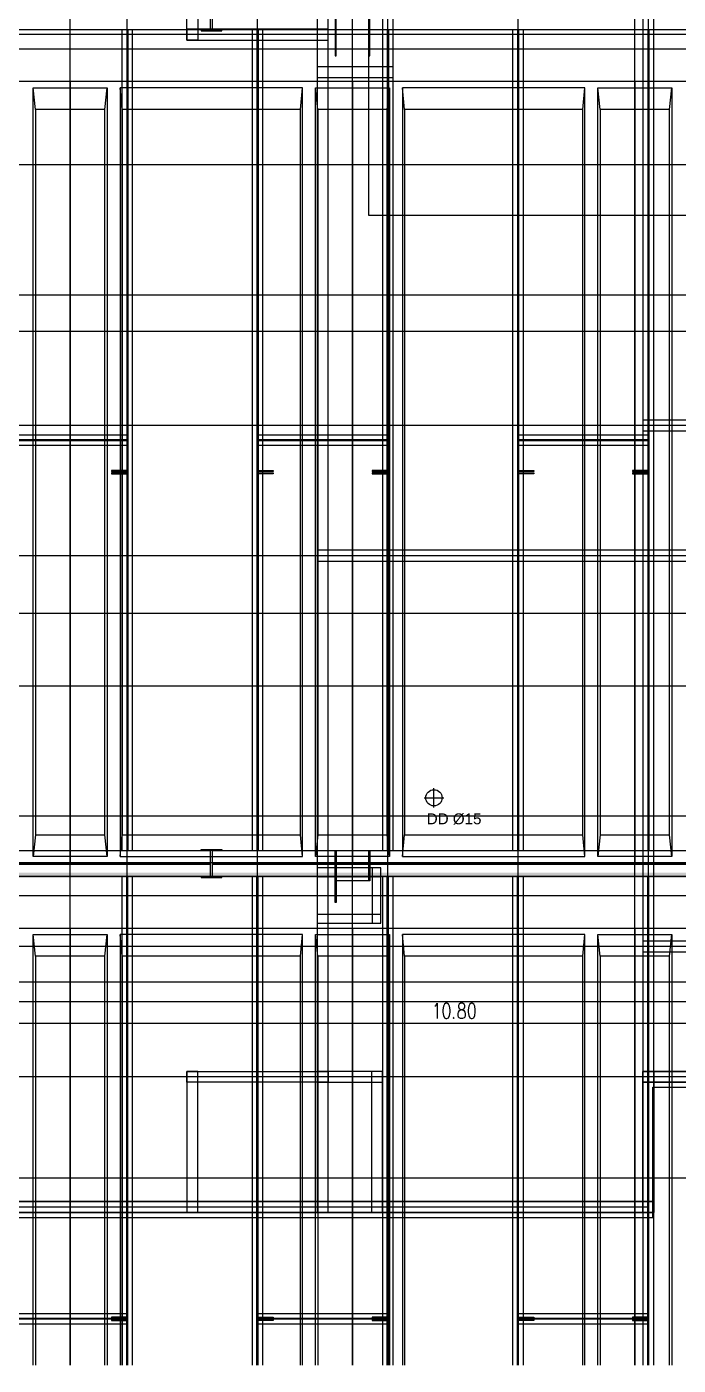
# Model space of a CAD drawing. Header units: inches. Extents: x 0 to 54693, y 0 to 31146.
# Drawn here: x 839.8 to 959.8, y 48 to 294.6 of the extents above; entities that cross this region are included whole.
import ezdxf
from ezdxf.lldxf.tags import DXFTag

# ---------------------------------------------------------------- set-up
doc = ezdxf.new("R2010")
doc.units = ezdxf.units.IN
doc.header["$MEASUREMENT"] = 0
doc.layers.add('Added', color=3, linetype='Continuous')
doc.styles.get("Standard").update_dxf_attribs({"font": 'arial.ttf'})
tags = doc.linetypes.add('1070_00_1200$0$SL3', pattern=[0.2, 0.1, -0.1]).pattern_tags.tags
tags[6:7] = [DXFTag(74, 4), DXFTag(75, 0), DXFTag(340, '0'), DXFTag(46, 1.0), DXFTag(50, 0.0), DXFTag(44, 0.0), DXFTag(45, 0.0)]
tags[4:5] = [DXFTag(74, 4), DXFTag(75, 0), DXFTag(340, '0'), DXFTag(46, 1.0), DXFTag(50, 0.0), DXFTag(44, 0.0), DXFTag(45, 0.0)]
tags = doc.linetypes.add('1070_00_1200$0$SP2', pattern=[0.9, 0.4, -0.2, 0.1, -0.2]).pattern_tags.tags
tags[10:11] = [DXFTag(74, 4), DXFTag(75, 0), DXFTag(340, '0'), DXFTag(46, 1.0), DXFTag(50, 0.0), DXFTag(44, 0.0), DXFTag(45, 0.0)]
tags[8:9] = [DXFTag(74, 4), DXFTag(75, 0), DXFTag(340, '0'), DXFTag(46, 1.0), DXFTag(50, 0.0), DXFTag(44, 0.0), DXFTag(45, 0.0)]
tags[6:7] = [DXFTag(74, 4), DXFTag(75, 0), DXFTag(340, '0'), DXFTag(46, 1.0), DXFTag(50, 0.0), DXFTag(44, 0.0), DXFTag(45, 0.0)]
tags[4:5] = [DXFTag(74, 4), DXFTag(75, 0), DXFTag(340, '0'), DXFTag(46, 1.0), DXFTag(50, 0.0), DXFTag(44, 0.0), DXFTag(45, 0.0)]
tags = doc.linetypes.add('1070_00_1200_Trägerrostdwg$0$SP2', pattern=[0.9, 0.4, -0.2, 0.1, -0.2]).pattern_tags.tags
tags[10:11] = [DXFTag(74, 4), DXFTag(75, 0), DXFTag(340, '0'), DXFTag(46, 1.0), DXFTag(50, 0.0), DXFTag(44, 0.0), DXFTag(45, 0.0)]
tags[8:9] = [DXFTag(74, 4), DXFTag(75, 0), DXFTag(340, '0'), DXFTag(46, 1.0), DXFTag(50, 0.0), DXFTag(44, 0.0), DXFTag(45, 0.0)]
tags[6:7] = [DXFTag(74, 4), DXFTag(75, 0), DXFTag(340, '0'), DXFTag(46, 1.0), DXFTag(50, 0.0), DXFTag(44, 0.0), DXFTag(45, 0.0)]
tags[4:5] = [DXFTag(74, 4), DXFTag(75, 0), DXFTag(340, '0'), DXFTag(46, 1.0), DXFTag(50, 0.0), DXFTag(44, 0.0), DXFTag(45, 0.0)]
tags = doc.linetypes.add('fein_strichliert-A04HDE1766', pattern=[4, 1, -2, 1]).pattern_tags.tags
tags[8:9] = [DXFTag(74, 4), DXFTag(75, 0), DXFTag(340, '0'), DXFTag(46, 0.0), DXFTag(50, 0.0), DXFTag(44, 0.0), DXFTag(45, 0.0)]
tags[6:7] = [DXFTag(74, 4), DXFTag(75, 0), DXFTag(340, '0'), DXFTag(46, 0.0), DXFTag(50, 0.0), DXFTag(44, 0.0), DXFTag(45, 0.0)]
tags[4:5] = [DXFTag(74, 4), DXFTag(75, 0), DXFTag(340, '0'), DXFTag(46, 0.0), DXFTag(50, 0.0), DXFTag(44, 0.0), DXFTag(45, 0.0)]

msp = doc.modelspace()

# ---------------------------------------------------------------- linework, layer by layer
at = {"layer": 'Added', "linetype": '1070_00_1200$0$SP2', "lineweight": -2, "ltscale": 0.18}
for p, q in [((847.84, 47.97), (847.84, 622.06)), ((899.84, 47.97), (899.84, 622.06)), ((951.84, 47.97), (951.84, 622.06)), ((858.34, 77.1), (858.34, 569.1)), ((882.34, 77.1), (882.34, 569.1)), ((906.34, 77.1), (906.34, 569.1)), ((930.34, 77.1), (930.34, 569.1)), ((954.34, 77.1), (954.34, 569.1)), ((1026.34, 293.1), (234.34, 293.1)), ((171.58, 290.5), (1094.14, 290.5)), ((171.58, 284.5), (1057.14, 284.5)), ((847.84, 284.5), (847.84, 140.5)), ((899.84, 284.5), (899.84, 140.5)), ((951.84, 284.5), (951.84, 140.5)), ((841.04, 141.7), (841.04, 283.3)), ((841.04, 283.3), (854.64, 283.3)), ((841.44, 279.3), (841.04, 283.3)), ((854.24, 279.3), (854.64, 283.3)), ((854.64, 283.3), (854.64, 141.7)), ((857.04, 283.3), (857.04, 141.7)), ((890.64, 283.3), (857.04, 283.3)), ((857.44, 279.3), (857.04, 283.3)), ((890.24, 279.3), (890.64, 283.3)), ((890.64, 141.7), (890.64, 283.3)), ((893.04, 141.7), (893.04, 283.3)), ((893.04, 283.3), (906.64, 283.3)), ((893.44, 279.3), (893.04, 283.3)), ((906.24, 279.3), (906.64, 283.3)), ((906.64, 283.3), (906.64, 141.7)), ((909.04, 283.3), (909.04, 141.7)), ((942.64, 283.3), (909.04, 283.3)), ((909.44, 279.3), (909.04, 283.3)), ((942.24, 279.3), (942.64, 283.3)), ((942.64, 141.7), (942.64, 283.3)), ((945.04, 141.7), (945.04, 283.3)), ((945.04, 283.3), (958.64, 283.3)), ((945.44, 279.3), (945.04, 283.3)), ((958.24, 279.3), (958.64, 283.3)), ((958.64, 283.3), (958.64, 141.7)), ((854.24, 279.3), (841.44, 279.3)), ((841.44, 279.3), (841.44, 145.7)), ((854.24, 145.7), (854.24, 279.3)), ((890.24, 279.3), (857.44, 279.3)), ((857.44, 279.3), (857.44, 145.7)), ((890.24, 145.7), (890.24, 279.3)), ((906.24, 279.3), (893.44, 279.3)), ((893.44, 279.3), (893.44, 145.7)), ((906.24, 145.7), (906.24, 279.3)), ((942.24, 279.3), (909.44, 279.3)), ((909.44, 279.3), (909.44, 145.7)), ((942.24, 145.7), (942.24, 279.3)), ((958.24, 279.3), (945.44, 279.3)), ((945.44, 279.3), (945.44, 145.7)), ((958.24, 145.7), (958.24, 279.3)), ((1026.34, 269.1), (234.34, 269.1)), ((1026.34, 245.1), (234.34, 245.1)), ((171.58, 238.5), (1094.14, 238.5)), ((1026.34, 221.1), (234.34, 221.1)), ((1026.34, 197.1), (234.34, 197.1)), ((171.58, 186.5), (1094.14, 186.5)), ((1026.34, 173.1), (234.34, 173.1)), ((914.84, 150.7), (914.84, 154.3)), ((913.04, 152.5), (916.64, 152.5)), ((1026.34, 149.1), (234.34, 149.1)), ((841.44, 145.7), (841.04, 141.7)), ((841.44, 145.7), (854.24, 145.7)), ((854.64, 141.7), (854.24, 145.7)), ((857.04, 141.7), (857.44, 145.7)), ((857.44, 145.7), (890.24, 145.7)), ((890.64, 141.7), (890.24, 145.7)), ((893.44, 145.7), (893.04, 141.7)), ((893.44, 145.7), (906.24, 145.7)), ((906.64, 141.7), (906.24, 145.7)), ((909.04, 141.7), (909.44, 145.7)), ((909.44, 145.7), (942.24, 145.7)), ((942.64, 141.7), (942.24, 145.7)), ((945.44, 145.7), (945.04, 141.7)), ((945.44, 145.7), (958.24, 145.7)), ((958.64, 141.7), (958.24, 145.7)), ((854.64, 141.7), (841.04, 141.7)), ((857.04, 141.7), (890.64, 141.7)), ((906.64, 141.7), (893.04, 141.7)), ((909.04, 141.7), (942.64, 141.7)), ((958.64, 141.7), (945.04, 141.7)), ((1057.14, 140.5), (171.58, 140.5)), ((171.58, 134.5), (1094.14, 134.5)), ((171.58, 128.5), (1057.14, 128.5)), ((847.84, 128.5), (847.84, 47.97)), ((899.84, 128.5), (899.84, 47.97)), ((951.84, 128.5), (951.84, 47.97)), ((841.04, 47.97), (841.04, 127.3)), ((841.04, 127.3), (854.64, 127.3)), ((841.44, 123.3), (841.04, 127.3)), ((854.24, 123.3), (854.64, 127.3)), ((854.64, 127.3), (854.64, 47.97)), ((857.04, 127.3), (857.04, 47.97)), ((890.64, 127.3), (857.04, 127.3)), ((857.44, 123.3), (857.04, 127.3)), ((890.24, 123.3), (890.64, 127.3)), ((890.64, 47.97), (890.64, 127.3)), ((893.04, 47.97), (893.04, 127.3)), ((893.04, 127.3), (906.64, 127.3)), ((893.44, 123.3), (893.04, 127.3)), ((906.24, 123.3), (906.64, 127.3)), ((906.64, 127.3), (906.64, 47.97)), ((909.04, 127.3), (909.04, 47.97)), ((942.64, 127.3), (909.04, 127.3)), ((909.44, 123.3), (909.04, 127.3)), ((942.24, 123.3), (942.64, 127.3)), ((942.64, 47.97), (942.64, 127.3)), ((945.04, 47.97), (945.04, 127.3)), ((945.04, 127.3), (958.64, 127.3)), ((945.44, 123.3), (945.04, 127.3)), ((958.24, 123.3), (958.64, 127.3)), ((958.64, 127.3), (958.64, 47.97)), ((1026.34, 125.1), (234.34, 125.1)), ((854.24, 123.3), (841.44, 123.3)), ((841.44, 123.3), (841.44, 47.97)), ((854.24, 47.97), (854.24, 123.3)), ((890.24, 123.3), (857.44, 123.3)), ((857.44, 123.3), (857.44, 47.97)), ((890.24, 47.97), (890.24, 123.3)), ((906.24, 123.3), (893.44, 123.3)), ((893.44, 123.3), (893.44, 47.97)), ((906.24, 47.97), (906.24, 123.3)), ((942.24, 123.3), (909.44, 123.3)), ((909.44, 123.3), (909.44, 47.97)), ((942.24, 47.97), (942.24, 123.3)), ((958.24, 123.3), (945.44, 123.3)), ((945.44, 123.3), (945.44, 47.97)), ((958.24, 47.97), (958.24, 123.3)), ((1026.34, 101.1), (234.34, 101.1)), ((171.58, 82.5), (1094.14, 82.5)), ((954.34, 77.1), (234.34, 77.1))]:
    msp.add_line(p, q, dxfattribs=at)
at = {"layer": 'Added', "linetype": '1070_00_1200$0$SL3', "lineweight": -2, "ltscale": 0.18}
for p, q in [((893.34, 570.1), (893.34, 76.1)), ((895.34, 76.1), (895.34, 570.1)), ((953.34, 366.1), (953.34, 76.1)), ((955.34, 76.1), (955.34, 366.1)), ((905.34, 322.1), (905.34, 285.2)), ((907.34, 285.2), (907.34, 322.1)), ((869.34, 292.1), (869.34, 318.1)), ((871.34, 318.1), (871.34, 292.1)), ((895.34, 294.1), (869.34, 294.1)), ((869.34, 294.1), (869.34, 292.1)), ((895.34, 292.1), (895.34, 294.1)), ((871.34, 292.1), (869.34, 292.1)), ((869.34, 292.1), (895.34, 292.1)), ((907.34, 287.2), (893.34, 287.2)), ((893.34, 287.2), (893.34, 285.2)), ((907.34, 285.2), (907.34, 287.2)), ((893.34, 285.2), (907.34, 285.2)), ((965.34, 222.1), (953.34, 222.1)), ((953.34, 220.1), (965.34, 220.1)), ((1027.34, 198.1), (893.34, 198.1)), ((893.34, 198.1), (893.34, 196.1)), ((893.34, 196.1), (1027.34, 196.1)), ((905.04, 139.6), (893.34, 139.6)), ((893.34, 139.6), (893.34, 138)), ((903.44, 139.6), (903.44, 129.4)), ((905.04, 129.4), (905.04, 139.6)), ((893.34, 138), (905.04, 138)), ((905.04, 131), (893.34, 131)), ((893.34, 131), (893.34, 129.4)), ((893.34, 129.4), (905.04, 129.4)), ((965.34, 126.1), (953.34, 126.1)), ((953.34, 124.1), (965.34, 124.1)), ((871.34, 102.1), (869.34, 102.1)), ((869.34, 102.1), (869.34, 76.1)), ((869.34, 102.1), (895.34, 102.1)), ((869.34, 100.1), (869.34, 102.1)), ((871.34, 76.1), (871.34, 102.1)), ((905.34, 102.1), (893.34, 102.1)), ((893.34, 102.1), (893.34, 100.1)), ((895.34, 102.1), (895.34, 100.1)), ((903.34, 102.1), (903.34, 76.1)), ((905.34, 100.1), (905.34, 102.1)), ((905.34, 76.1), (905.34, 102.1)), ((1027.34, 102.1), (953.34, 102.1)), ((953.34, 102.1), (953.34, 100.1)), ((895.34, 100.1), (869.34, 100.1)), ((893.34, 100.1), (905.34, 100.1)), ((953.34, 100.1), (1027.34, 100.1)), ((955.34, 78.1), (233.34, 78.1)), ((233.34, 76.1), (955.34, 76.1)), ((869.34, 76.1), (871.34, 76.1)), ((893.34, 76.1), (895.34, 76.1)), ((903.34, 76.1), (905.34, 76.1)), ((953.34, 76.1), (955.34, 76.1))]:
    msp.add_line(p, q, dxfattribs=at)
at = {"layer": 'Added', "linetype": 'Continuous', "lineweight": -2, "ltscale": 0.18}
for p, q in [((902.84, 259.8), (902.84, 343.8)), ((1057.14, 259.8), (902.84, 259.8)), ((171.58, 118.6), (1028.74, 118.6)), ((1054.64, 114.9), (231.94, 114.9)), ((1028.74, 110.9), (222.44, 110.9)), ((953.34, 100.1), (953.34, 102.1)), ((953.34, 102.1), (1027.34, 102.1)), ((953.34, 76.1), (953.34, 102.1)), ((953.34, 102.1), (955.34, 102.1)), ((955.34, 102.1), (955.34, 76.1)), ((1027.34, 100.1), (953.34, 100.1)), ((955.14, 75.2), (955.14, 99.2)), ((955.14, 99.2), (1027.14, 99.2)), ((316.64, 78.1), (955.34, 78.1)), ((955.34, 78.1), (955.34, 76.1)), ((286.84, 75.2), (955.14, 75.2)), ((955.34, 76.1), (316.64, 76.1))]:
    msp.add_line(p, q, dxfattribs=at)
at = {"layer": 'Added', "linetype": '1070_00_1200_Trägerrostdwg$0$SP2', "lineweight": -2, "ltscale": 0.18}
for p, q in [((873.64, 298.8), (873.64, 294)), ((874.04, 294), (874.04, 298.8)), ((896.64, 298.8), (896.64, 289.2)), ((896.84, 289.2), (896.84, 298.8)), ((902.84, 298.8), (902.84, 289.2)), ((903.04, 289.2), (903.04, 298.8)), ((873.64, 294), (770.04, 294)), ((859.34, 294), (857.34, 294)), ((857.34, 294), (857.34, 142.8)), ((858.24, 294), (858.24, 142.8)), ((858.44, 294), (858.44, 142.8)), ((859.34, 142.8), (859.34, 294)), ((875.74, 294), (871.94, 294)), ((871.94, 294), (871.94, 293.8)), ((871.94, 293.8), (875.74, 293.8)), ((1050.84, 294), (874.04, 294)), ((875.74, 293.8), (875.74, 294)), ((883.34, 294), (881.34, 294)), ((881.34, 294), (881.34, 142.8)), ((882.24, 294), (882.24, 142.8)), ((882.44, 294), (882.44, 142.8)), ((883.34, 142.8), (883.34, 294)), ((907.34, 294), (905.34, 294)), ((905.34, 294), (905.34, 142.8)), ((906.24, 294), (906.24, 142.8)), ((906.44, 294), (906.44, 142.8)), ((907.34, 142.8), (907.34, 294)), ((931.34, 294), (929.34, 294)), ((929.34, 294), (929.34, 142.8)), ((930.24, 294), (930.24, 142.8)), ((930.44, 294), (930.44, 142.8)), ((931.34, 142.8), (931.34, 294)), ((955.34, 294), (953.34, 294)), ((953.34, 294), (953.34, 142.8)), ((954.24, 294), (954.24, 142.8)), ((954.44, 294), (954.44, 142.8)), ((955.34, 142.8), (955.34, 294)), ((896.64, 293.2), (903.04, 293.2)), ((896.64, 289.2), (896.84, 289.2)), ((902.84, 289.2), (903.04, 289.2)), ((834.44, 219.4), (858.24, 219.4)), ((834.44, 218.5), (858.24, 218.5)), ((834.44, 218.3), (858.24, 218.3)), ((858.24, 217.4), (834.44, 217.4)), ((882.44, 219.4), (906.24, 219.4)), ((882.44, 218.5), (906.24, 218.5)), ((882.44, 218.3), (906.24, 218.3)), ((906.24, 217.4), (882.44, 217.4)), ((930.44, 219.4), (954.24, 219.4)), ((930.44, 218.5), (954.24, 218.5)), ((930.44, 218.3), (954.24, 218.3)), ((954.24, 217.4), (930.44, 217.4)), ((858.24, 212.8), (855.44, 212.8)), ((855.44, 212.8), (855.44, 212.6)), ((855.44, 212.6), (858.24, 212.6)), ((858.24, 212.4), (855.44, 212.4)), ((855.44, 212.4), (855.44, 212.2)), ((855.44, 212.2), (858.24, 212.2)), ((858.24, 212.6), (858.24, 212.8)), ((858.24, 212.2), (858.24, 212.4)), ((882.44, 212.6), (882.44, 212.8)), ((882.44, 212.8), (885.24, 212.8)), ((885.24, 212.6), (882.44, 212.6)), ((882.44, 212.2), (882.44, 212.4)), ((882.44, 212.4), (885.24, 212.4)), ((885.24, 212.2), (882.44, 212.2)), ((885.24, 212.8), (885.24, 212.6)), ((885.24, 212.4), (885.24, 212.2)), ((906.24, 212.8), (903.44, 212.8)), ((903.44, 212.8), (903.44, 212.6)), ((903.44, 212.6), (906.24, 212.6)), ((906.24, 212.4), (903.44, 212.4)), ((903.44, 212.4), (903.44, 212.2)), ((903.44, 212.2), (906.24, 212.2)), ((906.24, 212.6), (906.24, 212.8)), ((906.24, 212.2), (906.24, 212.4)), ((930.44, 212.6), (930.44, 212.8)), ((930.44, 212.8), (933.24, 212.8)), ((933.24, 212.6), (930.44, 212.6)), ((930.44, 212.2), (930.44, 212.4)), ((930.44, 212.4), (933.24, 212.4)), ((933.24, 212.2), (930.44, 212.2)), ((933.24, 212.8), (933.24, 212.6)), ((933.24, 212.4), (933.24, 212.2)), ((954.24, 212.8), (951.44, 212.8)), ((951.44, 212.8), (951.44, 212.6)), ((951.44, 212.6), (954.24, 212.6)), ((954.24, 212.4), (951.44, 212.4)), ((951.44, 212.4), (951.44, 212.2)), ((951.44, 212.2), (954.24, 212.2)), ((954.24, 212.6), (954.24, 212.8)), ((954.24, 212.2), (954.24, 212.4)), ((770.04, 142.8), (873.64, 142.8)), ((857.34, 142.8), (859.34, 142.8)), ((871.94, 142.8), (871.94, 143)), ((871.94, 143), (875.74, 143)), ((875.74, 142.8), (871.94, 142.8)), ((873.64, 142.8), (873.64, 138)), ((874.04, 138), (874.04, 142.8)), ((874.04, 142.8), (1050.84, 142.8)), ((875.74, 143), (875.74, 142.8)), ((881.34, 142.8), (883.34, 142.8)), ((896.64, 133.2), (896.64, 142.8)), ((896.64, 142.8), (903.04, 142.8)), ((896.84, 142.8), (896.84, 133.2)), ((902.84, 137.2), (902.84, 142.8)), ((903.04, 142.8), (903.04, 137.2)), ((905.34, 142.8), (907.34, 142.8)), ((929.34, 142.8), (931.34, 142.8)), ((953.34, 142.8), (955.34, 142.8)), ((770.04, 140.5), (873.64, 140.5)), ((770.04, 140.3), (873.64, 140.3)), ((874.04, 140.5), (1050.84, 140.5)), ((874.04, 140.3), (1050.84, 140.3)), ((873.64, 138), (770.04, 138)), ((859.34, 138), (857.34, 138)), ((857.34, 138), (857.34, 47.97)), ((858.24, 47.97), (858.24, 138)), ((858.44, 47.97), (858.44, 138)), ((859.34, 47.97), (859.34, 138)), ((875.74, 138), (871.94, 138)), ((871.94, 138), (871.94, 137.8)), ((871.94, 137.8), (875.74, 137.8)), ((1050.84, 138), (874.04, 138)), ((875.74, 137.8), (875.74, 138)), ((883.34, 138), (881.34, 138)), ((881.34, 138), (881.34, 47.97)), ((882.24, 47.97), (882.24, 138)), ((882.44, 47.97), (882.44, 138)), ((883.34, 47.97), (883.34, 138)), ((903.04, 137.2), (896.64, 137.2)), ((907.34, 138), (905.34, 138)), ((905.34, 138), (905.34, 47.97)), ((906.24, 47.97), (906.24, 138)), ((906.44, 47.97), (906.44, 138)), ((907.34, 47.97), (907.34, 138)), ((931.34, 138), (929.34, 138)), ((929.34, 138), (929.34, 47.97)), ((930.24, 47.97), (930.24, 138)), ((930.44, 47.97), (930.44, 138)), ((931.34, 47.97), (931.34, 138)), ((955.34, 138), (953.34, 138)), ((953.34, 138), (953.34, 47.97)), ((954.24, 47.97), (954.24, 138)), ((954.44, 47.97), (954.44, 138)), ((955.34, 47.97), (955.34, 138)), ((896.84, 133.2), (896.64, 133.2)), ((834.44, 57.5), (858.24, 57.5)), ((858.24, 56.8), (855.44, 56.8)), ((855.44, 56.8), (855.44, 56.6)), ((858.24, 56.6), (858.24, 56.8)), ((882.44, 57.5), (906.24, 57.5)), ((882.44, 56.6), (882.44, 56.8)), ((882.44, 56.8), (885.24, 56.8)), ((885.24, 56.8), (885.24, 56.6)), ((906.24, 56.8), (903.44, 56.8)), ((903.44, 56.8), (903.44, 56.6)), ((906.24, 56.6), (906.24, 56.8)), ((930.44, 57.5), (954.24, 57.5)), ((930.44, 56.6), (930.44, 56.8)), ((930.44, 56.8), (933.24, 56.8)), ((933.24, 56.8), (933.24, 56.6)), ((954.24, 56.8), (951.44, 56.8)), ((951.44, 56.8), (951.44, 56.6)), ((954.24, 56.6), (954.24, 56.8)), ((858.24, 56.55), (834.44, 56.55)), ((858.24, 56.45), (834.44, 56.45)), ((858.24, 55.5), (834.44, 55.5)), ((855.44, 56.6), (858.24, 56.6)), ((858.24, 56.4), (855.44, 56.4)), ((855.44, 56.4), (855.44, 56.2)), ((855.44, 56.2), (858.24, 56.2)), ((858.24, 56.2), (858.24, 56.4)), ((885.24, 56.6), (882.44, 56.6)), ((906.24, 56.55), (882.44, 56.55)), ((906.24, 56.45), (882.44, 56.45)), ((882.44, 56.2), (882.44, 56.4)), ((882.44, 56.4), (885.24, 56.4)), ((885.24, 56.2), (882.44, 56.2)), ((906.24, 55.5), (882.44, 55.5)), ((885.24, 56.4), (885.24, 56.2)), ((903.44, 56.6), (906.24, 56.6)), ((906.24, 56.4), (903.44, 56.4)), ((903.44, 56.4), (903.44, 56.2)), ((903.44, 56.2), (906.24, 56.2)), ((906.24, 56.2), (906.24, 56.4)), ((933.24, 56.6), (930.44, 56.6)), ((954.24, 56.55), (930.44, 56.55)), ((954.24, 56.45), (930.44, 56.45)), ((930.44, 56.2), (930.44, 56.4)), ((930.44, 56.4), (933.24, 56.4)), ((933.24, 56.2), (930.44, 56.2)), ((954.24, 55.5), (930.44, 55.5)), ((933.24, 56.4), (933.24, 56.2)), ((951.44, 56.6), (954.24, 56.6)), ((954.24, 56.4), (951.44, 56.4)), ((951.44, 56.4), (951.44, 56.2)), ((951.44, 56.2), (954.24, 56.2)), ((954.24, 56.2), (954.24, 56.4))]:
    msp.add_line(p, q, dxfattribs=at)
at = {"layer": 'Added', "linetype": 'ByBlock', "lineweight": -2, "ltscale": 0.18}
for p, q in [((915, 114.1), (915.18, 114.24)), ((915.18, 114.24), (915.46, 114.64)), ((915.46, 114.64), (915.46, 111.84)), ((916.58, 114.1), (916.49, 113.44)), ((916.49, 113.44), (916.49, 113.04)), ((916.77, 114.5), (916.58, 114.1)), ((917.05, 114.64), (916.77, 114.5)), ((917.24, 114.64), (917.05, 114.64)), ((917.52, 114.5), (917.24, 114.64)), ((917.7, 114.1), (917.52, 114.5)), ((917.8, 113.44), (917.7, 114.1)), ((917.8, 113.04), (917.8, 113.44)), ((919.48, 114.5), (919.38, 114.24)), ((919.38, 114.24), (919.38, 113.97)), ((919.38, 113.97), (919.48, 113.7)), ((919.76, 114.64), (919.48, 114.5)), ((919.48, 113.7), (919.66, 113.57)), ((919.57, 113.3), (919.85, 113.44)), ((919.66, 113.57), (920.04, 113.44)), ((920.13, 114.64), (919.76, 114.64)), ((919.85, 113.44), (920.22, 113.57)), ((920.04, 113.44), (920.32, 113.3)), ((920.41, 114.5), (920.13, 114.64)), ((920.22, 113.57), (920.41, 113.7)), ((920.5, 114.24), (920.41, 114.5)), ((920.41, 113.7), (920.5, 113.97)), ((920.5, 113.97), (920.5, 114.24)), ((921.25, 114.1), (921.16, 113.44)), ((921.16, 113.44), (921.16, 113.04)), ((921.44, 114.5), (921.25, 114.1)), ((921.72, 114.64), (921.44, 114.5)), ((921.9, 114.64), (921.72, 114.64)), ((922.18, 114.5), (921.9, 114.64)), ((922.37, 114.1), (922.18, 114.5)), ((922.46, 113.44), (922.37, 114.1)), ((922.46, 113.04), (922.46, 113.44)), ((916.49, 113.04), (916.58, 112.37)), ((916.58, 112.37), (916.77, 111.97)), ((916.77, 111.97), (917.05, 111.84)), ((917.05, 111.84), (917.24, 111.84)), ((917.24, 111.84), (917.52, 111.97)), ((917.52, 111.97), (917.7, 112.37)), ((917.7, 112.37), (917.8, 113.04)), ((918.45, 112.1), (918.36, 111.97)), ((918.36, 111.97), (918.45, 111.84)), ((918.45, 111.84), (918.54, 111.97)), ((919.29, 112.77), (919.38, 113.04)), ((919.29, 112.37), (919.29, 112.77)), ((919.38, 112.1), (919.29, 112.37)), ((919.38, 113.04), (919.57, 113.3)), ((919.48, 111.97), (919.38, 112.1)), ((919.76, 111.84), (919.48, 111.97)), ((920.13, 111.84), (919.76, 111.84)), ((920.41, 111.97), (920.13, 111.84)), ((920.32, 113.3), (920.5, 113.04)), ((920.5, 112.1), (920.41, 111.97)), ((920.5, 113.04), (920.6, 112.77)), ((920.6, 112.37), (920.5, 112.1)), ((920.6, 112.77), (920.6, 112.37)), ((921.16, 113.04), (921.25, 112.37)), ((921.25, 112.37), (921.44, 111.97)), ((921.44, 111.97), (921.72, 111.84)), ((921.72, 111.84), (921.9, 111.84)), ((921.9, 111.84), (922.18, 111.97)), ((922.18, 111.97), (922.37, 112.37)), ((922.37, 112.37), (922.46, 113.04))]:
    msp.add_line(p, q, dxfattribs=at)
at = {"layer": 'Added', "linetype": '1070_00_1200$0$SP2', "lineweight": -2, "ltscale": 0.18}
msp.add_circle((914.84, 152.5), 1.5, dxfattribs=at)
at = {"layer": 'Added', "linetype": 'fein_strichliert-A04HDE1766', "lineweight": -2, "ltscale": 0.18}
msp.add_solid([(638.4, 137.7), (637.4, 138.7), (1053.24, 137.7), (1053.24, 138.7)], dxfattribs=at)

# ---------------------------------------------------------------- texts
at = {"layer": 'Added'}
msp.add_text('DD Ø15', height=2, rotation=360, dxfattribs=at).set_placement((913.51, 147.63))

doc.saveas('drawing.dxf')
